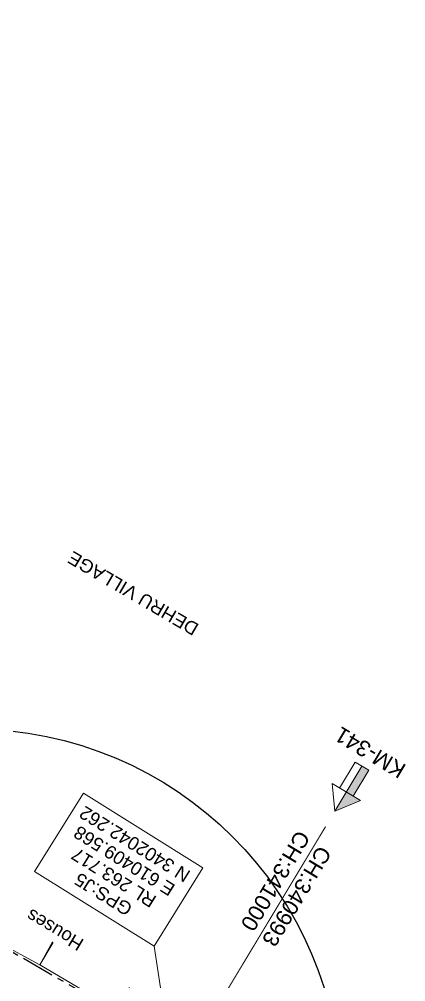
# Model space of a CAD drawing. Header units: metres. Extents: x 593168 to 611286, y 3401475 to 3412398.
# Drawn here: x 610380 to 610453.4, y 3402061.1 to 3402244.1 of the extents above; entities that cross this region are included whole.
import ezdxf
from ezdxf.enums import TextEntityAlignment as Align

# ---------------------------------------------------------------- set-up
doc = ezdxf.new("R2010")
doc.units = ezdxf.units.M
doc.header["$MEASUREMENT"] = 0
doc.linetypes.add('CENTER', pattern=[2, 1.25, -0.25, 0.25, -0.25])
doc.linetypes.add('PHANTOM2', pattern=[1.25, 0.625, -0.125, 0.125, -0.125, 0.125, -0.125])
for name, color, linetype, lineweight in [('Existing IR Chainage', 7, 'Continuous', 0), ('KM STONE', 7, 'Continuous', 0), ('Residential Building Pucca', 251, 'Continuous', 0), ('Text1', 251, 'Continuous', 0), ('TOPOSTYLEREMARK', 251, 'Continuous', 0), ('Village Name', 7, 'Continuous', 0)]:
    doc.layers.add(name, color=color, linetype=linetype, lineweight=lineweight)
doc.layers.add('Existing Railway Boundary', color=7, linetype='CENTER')
doc.layers.add('MATCH LINE', color=7, linetype='Continuous')
doc.styles.get("Standard").update_dxf_attribs({"font": 'arial_0.ttf'})
doc.styles.add('Style-Arial', font='arial_0.ttf')
doc.styles.add('Vill txt', font='arial_0.ttf', dxfattribs={"height": 3})

# ---------------------------------------------------------------- blocks, each defined once
blk = doc.blocks.new('KM POST PLAN')
h = blk.add_hatch(color=256)
h.dxf.hatch_style = 1
h.paths.add_polyline_path([(0, -8.47), (-3, -8.47), (-3, -20), (0, -20)])
h.paths.add_polyline_path([(0, -8.47), (0, 0), (-6.25, -8.47)])
for points in [[(0, 0), (-6.25, -8.47), (6.25, -8.47)], [(0, 0), (0, -20)], [(0, 0), (6.25, -8.47)], [(3, -8.47), (3, -20), (-3, -20), (-3, -8.47)]]:
    blk.add_lwpolyline(points)
at = {"style": 'Style-Arial'}
blk.add_attdef('KM-POST', text='', height=6, dxfattribs=at).set_placement((0, -26, -263.95), align=Align.MIDDLE_CENTER)

msp = doc.modelspace()

# ---------------------------------------------------------------- linework, layer by layer
at = {"color": 3}
msp.add_circle((610371.0687, 3402039.16, 193.7632), 70, dxfattribs=at)
at = {"layer": 'Existing Railway Boundary', "ltscale": 5}
msp.add_lwpolyline([(610412.2426, 3402047.4072), (610348.1708, 3402084.3155), (610255.6699, 3402141.9633), (610098.8011, 3402235.9968), (610097.6409, 3402236.5907), (610096.8654, 3402237.0016), (610095.7382, 3402237.4658), (610093.9073, 3402238.4592), (608296.8511, 3403316.4743), (608263.9541, 3403378.7593), (608188.5487, 3403419.3953), (608142.2829, 3403445.4311)], dxfattribs=at)
at = {"layer": 'MATCH LINE', "linetype": 'PHANTOM2', "ltscale": 15, "const_width": 0.2}
msp.add_lwpolyline([(610438.213, 3402090.5998), (610368.1698, 3401974.0728)], dxfattribs=at)
at = {"layer": 'Residential Building Pucca'}
for points in [[(610386.3407, 3402068.6904, 261.9773), (610383.9529, 3402064.2991, 261.9773), (610375.9888, 3402068.6296, 262.4632), (610378.3766, 3402073.021, 262.4632)], [(610400.984, 3402060.0486, 262.0903), (610398.4428, 3402055.7443, 262.0903), (610383.9529, 3402064.2991, 261.9773), (610386.4941, 3402068.6034, 261.9773)]]:
    msp.add_polyline3d(points, dxfattribs=at)
at = {"layer": 'TOPOSTYLEREMARK'}
msp.add_line((610409.568, 3402042.262, -0.105), (610405.6501, 3402067.9062), dxfattribs=at)
at = {"layer": 'TOPOSTYLEREMARK', "linetype": 'Continuous'}
msp.add_lwpolyline([(610414.9236, 3402082.7471), (610405.6501, 3402067.9062), (610382.9345, 3402082.1005), (610392.2081, 3402096.9414)], close=True, dxfattribs=at)

# ---------------------------------------------------------------- block references
at = {"layer": 'KM STONE', "xscale": 0.5, "yscale": 0.5, "zscale": 0.5, "rotation": 148.9903102435466}
msp.add_blockref('KM POST PLAN', (610439.9817, 3402093.5423), dxfattribs=at).add_auto_attribs({'KM-POST': 'KM-341'})

# ---------------------------------------------------------------- texts
at = {"layer": 'Existing IR Chainage', "color": 7, "lineweight": 0, "char_height": 3, "attachment_point": 6, "rotation": 239.013949, "line_spacing_factor": 0.6003, "style": 'Style-Arial'}
for s, insert in [('CH:341000', (610423.2239, 3402071.2091)), ('CH:340993', (610427.282, 3402068.2682))]:
    msp.add_mtext(s, dxfattribs=dict(at, insert=insert))
at = {"layer": 'Text1'}
msp.add_text('Houses', height=2.5, rotation=149.050079, dxfattribs=at).set_placement((610392.5022, 3402068.9874, 156.3202))
at = {"layer": 'TOPOSTYLEREMARK'}
for s, p in [('N 3402042.262', (610401.9572, 3402087.2698)), ('E 610409.568', (610399.97, 3402084.0896)), ('RL 263.717', (610397.9828, 3402080.9094)), ('GPS:J5', (610395.9956, 3402077.7292))]:
    msp.add_text(s, height=2.5, rotation=148, dxfattribs=at).set_placement(p, align=Align.MIDDLE_CENTER)
at = {"layer": 'Village Name', "style": 'Vill txt'}
msp.add_text('DEHRU VILLAGE', height=2.5, rotation=149.608786, dxfattribs=at).set_placement((610414.3452, 3402128.9535, 156.3202))

doc.saveas('drawing.dxf')
